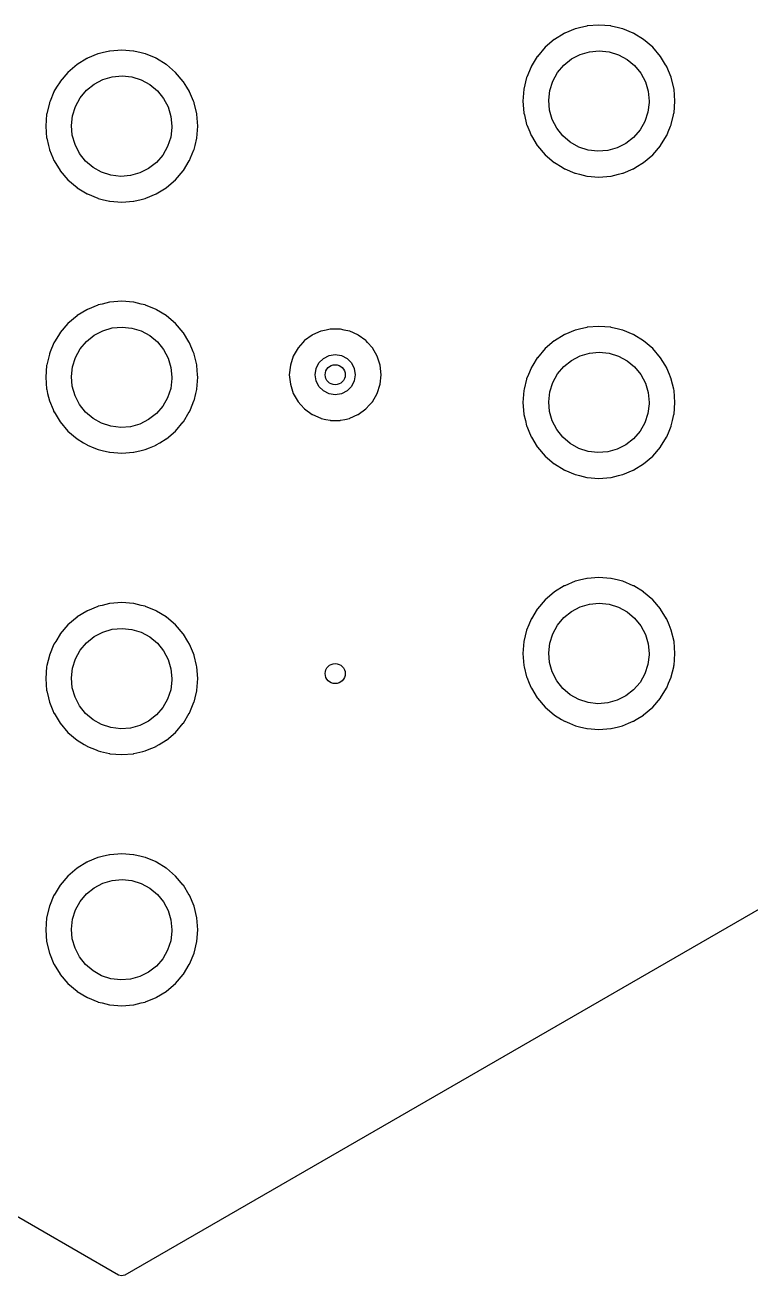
# Model space of a CAD drawing. Extents: x 4.44 to 6.57, y -4.27 to -1.83.
# Drawn here: x 5.436 to 6.005, y -4.267 to -3.287 of the extents above; entities that cross this region are included whole.
import ezdxf

# ---------------------------------------------------------------- set-up
doc = ezdxf.new("R2010")
doc.units = 0
doc.header["$MEASUREMENT"] = 0
doc.layers.add('BLACK', color=7, linetype='CONTINUOUS')

msp = doc.modelspace()

# ---------------------------------------------------------------- linework, layer by layer
at = {"layer": 'BLACK', "linetype": 'CONTINUOUS'}
for p, q in [((5.85861, -3.29348), (5.85098, -3.29816)), ((5.85878, -3.29338), (5.85861, -3.29348)), ((5.85896, -3.2933), (5.85878, -3.29338)), ((5.86724, -3.28987), (5.85896, -3.2933)), ((5.85896, -3.2933), (5.85896, -3.2933)), ((5.86742, -3.2898), (5.86724, -3.28987)), ((5.86724, -3.28987), (5.86724, -3.28987)), ((5.87058, -3.28904), (5.86742, -3.2898)), ((5.87632, -3.28766), (5.87058, -3.28904)), ((5.87651, -3.28762), (5.87632, -3.28766)), ((5.87632, -3.28766), (5.87632, -3.28766)), ((5.88583, -3.28688), (5.87651, -3.28762)), ((5.89515, -3.28762), (5.88583, -3.28688)), ((5.89534, -3.28766), (5.89515, -3.28762)), ((5.90108, -3.28904), (5.89534, -3.28766)), ((5.89534, -3.28766), (5.89534, -3.28766)), ((5.90424, -3.2898), (5.90108, -3.28904)), ((5.90442, -3.28987), (5.90424, -3.2898)), ((5.91269, -3.2933), (5.90442, -3.28987)), ((5.90442, -3.28987), (5.90442, -3.28987)), ((5.91287, -3.29338), (5.91269, -3.2933)), ((5.91269, -3.2933), (5.91269, -3.2933)), ((5.91304, -3.29348), (5.91287, -3.29338)), ((5.92068, -3.29816), (5.91304, -3.29348)), ((5.8437, -3.30433), (5.83763, -3.31144)), ((5.85081, -3.29826), (5.8437, -3.30433)), ((5.85098, -3.29816), (5.85081, -3.29826)), ((5.85098, -3.29816), (5.85098, -3.29816)), ((5.92084, -3.29826), (5.92068, -3.29816)), ((5.92068, -3.29816), (5.92068, -3.29816)), ((5.92795, -3.30433), (5.92084, -3.29826)), ((5.93402, -3.31144), (5.92795, -3.30433)), ((5.4846, -3.31316), (5.47696, -3.31784)), ((5.48477, -3.31306), (5.4846, -3.31316)), ((5.48495, -3.31299), (5.48477, -3.31306)), ((5.49322, -3.30956), (5.48495, -3.31299)), ((5.48495, -3.31299), (5.48495, -3.31299)), ((5.4934, -3.30948), (5.49322, -3.30956)), ((5.49322, -3.30956), (5.49322, -3.30956)), ((5.49656, -3.30873), (5.4934, -3.30948)), ((5.5023, -3.30735), (5.49656, -3.30873)), ((5.50249, -3.3073), (5.5023, -3.30735)), ((5.5023, -3.30735), (5.5023, -3.30735)), ((5.51181, -3.30657), (5.50249, -3.3073)), ((5.52113, -3.3073), (5.51181, -3.30657)), ((5.52132, -3.30735), (5.52113, -3.3073)), ((5.52706, -3.30873), (5.52132, -3.30735)), ((5.52132, -3.30735), (5.52132, -3.30735)), ((5.53022, -3.30948), (5.52706, -3.30873)), ((5.5304, -3.30956), (5.53022, -3.30948)), ((5.53868, -3.31299), (5.5304, -3.30956)), ((5.5304, -3.30956), (5.5304, -3.30956)), ((5.53886, -3.31306), (5.53868, -3.31299)), ((5.53868, -3.31299), (5.53868, -3.31299)), ((5.53902, -3.31316), (5.53886, -3.31306)), ((5.54666, -3.31784), (5.53902, -3.31316)), ((5.83753, -3.31161), (5.83354, -3.31811)), ((5.83763, -3.31144), (5.83753, -3.31161)), ((5.83753, -3.31161), (5.83753, -3.31161)), ((5.85828, -3.31833), (5.86427, -3.31351)), ((5.86427, -3.31351), (5.87108, -3.30995)), ((5.87108, -3.30995), (5.87845, -3.30778)), ((5.87845, -3.30778), (5.8861, -3.30709)), ((5.8861, -3.30709), (5.89374, -3.30789)), ((5.89374, -3.30789), (5.90108, -3.31016)), ((5.90108, -3.31016), (5.90784, -3.31382)), ((5.90784, -3.31382), (5.91376, -3.31872)), ((5.93412, -3.31161), (5.93402, -3.31144)), ((5.93811, -3.31811), (5.93412, -3.31161)), ((5.93412, -3.31161), (5.93412, -3.31161)), ((5.46969, -3.32402), (5.46362, -3.33113)), ((5.47679, -3.31795), (5.46969, -3.32402)), ((5.47696, -3.31784), (5.47679, -3.31795)), ((5.47696, -3.31784), (5.47696, -3.31784)), ((5.54683, -3.31795), (5.54666, -3.31784)), ((5.54666, -3.31784), (5.54666, -3.31784)), ((5.55394, -3.32402), (5.54683, -3.31795)), ((5.56001, -3.33113), (5.55394, -3.32402)), ((5.83267, -3.31959), (5.82924, -3.32787)), ((5.83275, -3.31941), (5.83267, -3.31959)), ((5.83267, -3.31959), (5.83267, -3.31959)), ((5.83354, -3.31811), (5.83275, -3.31941)), ((5.85334, -3.32421), (5.85828, -3.31833)), ((5.91376, -3.31872), (5.91862, -3.32467)), ((5.93891, -3.31941), (5.93811, -3.31811)), ((5.93898, -3.31959), (5.93891, -3.31941)), ((5.94241, -3.32787), (5.93898, -3.31959)), ((5.93898, -3.31959), (5.93898, -3.31959)), ((5.46351, -3.33129), (5.4608, -3.33572)), ((5.46362, -3.33113), (5.46351, -3.33129)), ((5.46351, -3.33129), (5.46351, -3.33129)), ((5.48427, -3.33801), (5.49025, -3.3332)), ((5.49025, -3.3332), (5.49706, -3.32964)), ((5.49706, -3.32964), (5.50443, -3.32747)), ((5.50443, -3.32747), (5.51209, -3.32677)), ((5.51209, -3.32677), (5.51973, -3.32758)), ((5.51973, -3.32758), (5.52707, -3.32985)), ((5.52707, -3.32985), (5.53383, -3.3335)), ((5.53383, -3.3335), (5.53975, -3.3384)), ((5.56011, -3.33129), (5.56001, -3.33113)), ((5.56282, -3.33572), (5.56011, -3.33129)), ((5.56011, -3.33129), (5.56011, -3.33129)), ((5.82917, -3.32805), (5.82699, -3.33714)), ((5.82924, -3.32787), (5.82917, -3.32805)), ((5.84732, -3.33827), (5.84964, -3.33095)), ((5.84964, -3.33095), (5.85334, -3.32421)), ((5.91862, -3.32467), (5.92223, -3.33145)), ((5.92223, -3.33145), (5.92445, -3.33881)), ((5.94248, -3.32805), (5.94241, -3.32787)), ((5.94467, -3.33714), (5.94248, -3.32805)), ((5.45866, -3.33928), (5.45564, -3.34657)), ((5.45873, -3.3391), (5.45866, -3.33928)), ((5.45866, -3.33928), (5.45866, -3.33928)), ((5.4608, -3.33572), (5.45873, -3.3391)), ((5.47933, -3.3439), (5.48427, -3.33801)), ((5.53975, -3.3384), (5.5446, -3.34435)), ((5.56489, -3.3391), (5.56282, -3.33572)), ((5.56497, -3.33928), (5.56489, -3.3391)), ((5.56794, -3.34646), (5.56497, -3.33928)), ((5.56497, -3.33928), (5.56497, -3.33928)), ((5.82699, -3.33714), (5.82625, -3.34646)), ((5.84646, -3.34591), (5.84732, -3.33827)), ((5.92445, -3.33881), (5.9252, -3.34646)), ((5.9454, -3.34646), (5.94467, -3.33714)), ((5.45511, -3.34792), (5.45306, -3.35647)), ((5.45515, -3.34773), (5.45511, -3.34792)), ((5.45564, -3.34657), (5.45515, -3.34773)), ((5.4733, -3.35796), (5.47562, -3.35063)), ((5.47562, -3.35063), (5.47933, -3.3439)), ((5.5446, -3.34435), (5.54821, -3.35114)), ((5.54821, -3.35114), (5.55043, -3.35849)), ((5.56799, -3.34657), (5.56794, -3.34646)), ((5.56847, -3.34773), (5.56799, -3.34657)), ((5.56851, -3.34792), (5.56847, -3.34773)), ((5.57057, -3.35647), (5.56851, -3.34792)), ((5.82625, -3.34646), (5.82699, -3.35578)), ((5.8471, -3.35356), (5.84646, -3.34591)), ((5.84922, -3.36095), (5.8471, -3.35356)), ((5.92518, -3.34756), (5.92422, -3.35518)), ((5.9252, -3.34646), (5.92518, -3.34756)), ((5.94467, -3.35578), (5.9454, -3.34646)), ((5.45297, -3.35682), (5.45224, -3.36614)), ((5.45306, -3.35647), (5.45297, -3.35682)), ((5.47244, -3.36559), (5.4733, -3.35796)), ((5.55043, -3.35849), (5.55118, -3.36614)), ((5.57065, -3.35682), (5.57057, -3.35647)), ((5.57138, -3.36614), (5.57065, -3.35682)), ((5.82699, -3.35578), (5.82703, -3.35597)), ((5.82703, -3.35597), (5.82703, -3.35597)), ((5.82703, -3.35597), (5.82735, -3.3573)), ((5.82735, -3.3573), (5.82917, -3.36487)), ((5.85273, -3.36778), (5.84922, -3.36095)), ((5.92179, -3.36247), (5.918, -3.36915)), ((5.92422, -3.35518), (5.92179, -3.36247)), ((5.94248, -3.36487), (5.9443, -3.3573)), ((5.9443, -3.3573), (5.94462, -3.35597)), ((5.94462, -3.35597), (5.94467, -3.35578)), ((5.94462, -3.35597), (5.94462, -3.35597)), ((5.45224, -3.36614), (5.45297, -3.37546)), ((5.47309, -3.37325), (5.47244, -3.36559)), ((5.55117, -3.36724), (5.5502, -3.37486)), ((5.55118, -3.36614), (5.55117, -3.36724)), ((5.57065, -3.37546), (5.57138, -3.36614)), ((5.82917, -3.36487), (5.82924, -3.36505)), ((5.82924, -3.36505), (5.82924, -3.36505)), ((5.82924, -3.36505), (5.83156, -3.37063)), ((5.83156, -3.37063), (5.83275, -3.3735)), ((5.85751, -3.37381), (5.85273, -3.36778)), ((5.918, -3.36915), (5.91298, -3.37497)), ((5.93891, -3.3735), (5.9401, -3.37063)), ((5.9401, -3.37063), (5.94196, -3.36614)), ((5.94196, -3.36614), (5.94241, -3.36505)), ((5.94241, -3.36505), (5.94248, -3.36487)), ((5.94241, -3.36505), (5.94241, -3.36505)), ((5.45297, -3.37546), (5.45302, -3.37565)), ((5.45302, -3.37565), (5.45302, -3.37565)), ((5.45302, -3.37565), (5.45437, -3.38131)), ((5.45437, -3.38131), (5.45515, -3.38455)), ((5.47521, -3.38063), (5.47309, -3.37325)), ((5.47872, -3.38747), (5.47521, -3.38063)), ((5.54778, -3.38216), (5.54398, -3.38884)), ((5.5502, -3.37486), (5.54778, -3.38216)), ((5.56847, -3.38455), (5.56925, -3.38131)), ((5.56925, -3.38131), (5.57061, -3.37565)), ((5.57061, -3.37565), (5.57065, -3.37546)), ((5.57061, -3.37565), (5.57061, -3.37565)), ((5.83275, -3.3735), (5.83285, -3.37367)), ((5.83285, -3.37367), (5.83753, -3.38131)), ((5.83753, -3.38131), (5.83753, -3.38131)), ((5.83753, -3.38131), (5.83763, -3.38147)), ((5.83763, -3.38147), (5.8437, -3.38858)), ((5.86336, -3.37879), (5.85751, -3.37381)), ((5.87007, -3.38253), (5.86336, -3.37879)), ((5.87737, -3.38491), (5.87007, -3.38253)), ((5.90692, -3.3797), (5.90006, -3.38316)), ((5.91298, -3.37497), (5.90692, -3.3797)), ((5.92795, -3.38858), (5.93402, -3.38147)), ((5.93402, -3.38147), (5.93412, -3.38131)), ((5.93412, -3.38131), (5.93881, -3.37367)), ((5.93412, -3.38131), (5.93412, -3.38131)), ((5.93881, -3.37367), (5.93891, -3.3735)), ((5.45515, -3.38455), (5.45523, -3.38473)), ((5.45523, -3.38473), (5.45523, -3.38473)), ((5.45523, -3.38473), (5.45785, -3.39105)), ((5.45785, -3.39105), (5.45873, -3.39319)), ((5.48349, -3.39349), (5.47872, -3.38747)), ((5.54398, -3.38884), (5.53896, -3.39465)), ((5.56489, -3.39319), (5.56578, -3.39105)), ((5.56578, -3.39105), (5.56839, -3.38473)), ((5.56839, -3.38473), (5.56847, -3.38455)), ((5.56839, -3.38473), (5.56839, -3.38473)), ((5.8437, -3.38858), (5.85081, -3.39465)), ((5.885, -3.38582), (5.87737, -3.38491)), ((5.89266, -3.38523), (5.885, -3.38582)), ((5.90006, -3.38316), (5.89266, -3.38523)), ((5.92084, -3.39465), (5.92795, -3.38858)), ((5.45873, -3.39319), (5.45883, -3.39335)), ((5.45883, -3.39335), (5.46351, -3.40099)), ((5.46351, -3.40099), (5.46351, -3.40099)), ((5.46351, -3.40099), (5.46362, -3.40116)), ((5.46362, -3.40116), (5.46969, -3.40827)), ((5.48934, -3.39847), (5.48349, -3.39349)), ((5.49605, -3.40222), (5.48934, -3.39847)), ((5.50336, -3.40459), (5.49605, -3.40222)), ((5.53291, -3.39938), (5.52605, -3.40285)), ((5.53896, -3.39465), (5.53291, -3.39938)), ((5.55394, -3.40827), (5.56001, -3.40116)), ((5.56001, -3.40116), (5.56011, -3.40099)), ((5.56011, -3.40099), (5.56479, -3.39335)), ((5.56011, -3.40099), (5.56011, -3.40099)), ((5.56479, -3.39335), (5.56489, -3.39319)), ((5.85081, -3.39465), (5.85098, -3.39475)), ((5.85098, -3.39475), (5.85098, -3.39475)), ((5.85098, -3.39475), (5.85689, -3.39838)), ((5.85689, -3.39838), (5.85878, -3.39954)), ((5.85878, -3.39954), (5.85896, -3.39961)), ((5.85896, -3.39961), (5.85896, -3.39961)), ((5.85896, -3.39961), (5.86691, -3.4029)), ((5.90474, -3.4029), (5.91269, -3.39961)), ((5.91269, -3.39961), (5.91287, -3.39954)), ((5.91269, -3.39961), (5.91269, -3.39961)), ((5.91287, -3.39954), (5.91477, -3.39838)), ((5.91477, -3.39838), (5.92068, -3.39475)), ((5.92068, -3.39475), (5.92084, -3.39465)), ((5.92068, -3.39475), (5.92068, -3.39475)), ((5.46969, -3.40827), (5.47679, -3.41434)), ((5.51099, -3.4055), (5.50336, -3.40459)), ((5.51865, -3.40491), (5.51099, -3.4055)), ((5.52605, -3.40285), (5.51865, -3.40491)), ((5.54683, -3.41434), (5.55394, -3.40827)), ((5.86691, -3.4029), (5.86742, -3.40311)), ((5.86742, -3.40311), (5.87058, -3.40387)), ((5.87058, -3.40387), (5.87632, -3.40525)), ((5.87632, -3.40525), (5.87632, -3.40525)), ((5.87632, -3.40525), (5.87651, -3.4053)), ((5.87651, -3.4053), (5.88583, -3.40603)), ((5.88583, -3.40603), (5.89515, -3.4053)), ((5.89515, -3.4053), (5.89534, -3.40525)), ((5.89534, -3.40525), (5.90108, -3.40387)), ((5.89534, -3.40525), (5.89534, -3.40525)), ((5.90108, -3.40387), (5.90424, -3.40311)), ((5.90424, -3.40311), (5.90474, -3.4029)), ((5.47679, -3.41434), (5.47696, -3.41444)), ((5.47696, -3.41444), (5.47696, -3.41444)), ((5.47696, -3.41444), (5.47953, -3.41601)), ((5.47953, -3.41601), (5.48477, -3.41922)), ((5.48477, -3.41922), (5.48495, -3.4193)), ((5.48495, -3.4193), (5.48495, -3.4193)), ((5.48495, -3.4193), (5.49302, -3.42264)), ((5.5306, -3.42264), (5.53868, -3.4193)), ((5.53868, -3.4193), (5.53886, -3.41922)), ((5.53868, -3.4193), (5.53868, -3.4193)), ((5.53886, -3.41922), (5.5441, -3.41601)), ((5.5441, -3.41601), (5.54666, -3.41444)), ((5.54666, -3.41444), (5.54683, -3.41434)), ((5.54666, -3.41444), (5.54666, -3.41444)), ((5.49302, -3.42264), (5.4934, -3.4228)), ((5.4934, -3.4228), (5.49656, -3.42356)), ((5.49656, -3.42356), (5.5023, -3.42494)), ((5.5023, -3.42494), (5.5023, -3.42494)), ((5.5023, -3.42494), (5.50249, -3.42498)), ((5.50249, -3.42498), (5.51181, -3.42572)), ((5.51181, -3.42572), (5.52113, -3.42498)), ((5.52113, -3.42498), (5.52132, -3.42494)), ((5.52132, -3.42494), (5.52706, -3.42356)), ((5.52132, -3.42494), (5.52132, -3.42494)), ((5.52706, -3.42356), (5.53022, -3.4228)), ((5.53022, -3.4228), (5.5306, -3.42264)), ((5.4846, -3.51001), (5.47696, -3.51469)), ((5.48477, -3.50991), (5.4846, -3.51001)), ((5.48495, -3.50984), (5.48477, -3.50991)), ((5.49322, -3.50641), (5.48495, -3.50984)), ((5.48495, -3.50984), (5.48495, -3.50984)), ((5.4934, -3.50633), (5.49322, -3.50641)), ((5.49322, -3.50641), (5.49322, -3.50641)), ((5.49656, -3.50558), (5.4934, -3.50633)), ((5.5023, -3.5042), (5.49656, -3.50558)), ((5.50249, -3.50415), (5.5023, -3.5042)), ((5.5023, -3.5042), (5.5023, -3.5042)), ((5.51181, -3.50342), (5.50249, -3.50415)), ((5.52113, -3.50415), (5.51181, -3.50342)), ((5.52132, -3.5042), (5.52113, -3.50415)), ((5.52706, -3.50558), (5.52132, -3.5042)), ((5.52132, -3.5042), (5.52132, -3.5042)), ((5.53022, -3.50633), (5.52706, -3.50558)), ((5.5304, -3.50641), (5.53022, -3.50633)), ((5.53868, -3.50984), (5.5304, -3.50641)), ((5.5304, -3.50641), (5.5304, -3.50641)), ((5.53886, -3.50991), (5.53868, -3.50984)), ((5.53868, -3.50984), (5.53868, -3.50984)), ((5.53902, -3.51001), (5.53886, -3.50991)), ((5.54666, -3.51469), (5.53902, -3.51001)), ((5.47679, -3.5148), (5.46969, -3.52087)), ((5.47696, -3.51469), (5.47679, -3.5148)), ((5.47696, -3.51469), (5.47696, -3.51469)), ((5.54683, -3.5148), (5.54666, -3.51469)), ((5.54666, -3.51469), (5.54666, -3.51469)), ((5.55394, -3.52087), (5.54683, -3.5148)), ((5.46351, -3.52814), (5.45925, -3.5351)), ((5.46362, -3.52798), (5.46351, -3.52814)), ((5.46351, -3.52814), (5.46351, -3.52814)), ((5.46969, -3.52087), (5.46362, -3.52798)), ((5.48427, -3.53486), (5.49025, -3.53005)), ((5.49025, -3.53005), (5.49706, -3.52649)), ((5.49706, -3.52649), (5.50443, -3.52432)), ((5.50443, -3.52432), (5.51209, -3.52362)), ((5.51209, -3.52362), (5.51973, -3.52443)), ((5.51973, -3.52443), (5.52707, -3.5267)), ((5.52707, -3.5267), (5.53383, -3.53035)), ((5.56001, -3.52798), (5.55394, -3.52087)), ((5.56011, -3.52814), (5.56001, -3.52798)), ((5.56437, -3.5351), (5.56011, -3.52814)), ((5.56011, -3.52814), (5.56011, -3.52814)), ((5.66115, -3.52988), (5.65507, -3.5343)), ((5.66139, -3.52977), (5.66115, -3.52988)), ((5.66778, -3.52692), (5.66139, -3.52977)), ((5.66139, -3.52977), (5.66139, -3.52977)), ((5.66802, -3.52682), (5.66778, -3.52692)), ((5.66778, -3.52692), (5.66778, -3.52692)), ((5.672, -3.52597), (5.66802, -3.52682)), ((5.67512, -3.52531), (5.672, -3.52597)), ((5.67537, -3.52526), (5.67512, -3.52531)), ((5.67512, -3.52531), (5.67512, -3.52531)), ((5.68289, -3.52526), (5.67537, -3.52526)), ((5.68315, -3.52531), (5.68289, -3.52526)), ((5.68627, -3.52597), (5.68315, -3.52531)), ((5.68315, -3.52531), (5.68315, -3.52531)), ((5.69025, -3.52682), (5.68627, -3.52597)), ((5.69048, -3.52692), (5.69025, -3.52682)), ((5.69688, -3.52977), (5.69048, -3.52692)), ((5.69048, -3.52692), (5.69048, -3.52692)), ((5.69712, -3.52988), (5.69688, -3.52977)), ((5.69688, -3.52977), (5.69688, -3.52977)), ((5.7032, -3.5343), (5.69712, -3.52988)), ((5.85861, -3.5297), (5.85098, -3.53438)), ((5.85878, -3.5296), (5.85861, -3.5297)), ((5.85896, -3.52952), (5.85878, -3.5296)), ((5.86724, -3.52609), (5.85896, -3.52952)), ((5.85896, -3.52952), (5.85896, -3.52952)), ((5.86742, -3.52602), (5.86724, -3.52609)), ((5.86724, -3.52609), (5.86724, -3.52609)), ((5.8706, -3.52526), (5.86742, -3.52602)), ((5.87632, -3.52388), (5.8706, -3.52526)), ((5.87651, -3.52384), (5.87632, -3.52388)), ((5.87632, -3.52388), (5.87632, -3.52388)), ((5.88583, -3.5231), (5.87651, -3.52384)), ((5.89515, -3.52384), (5.88583, -3.5231)), ((5.89534, -3.52388), (5.89515, -3.52384)), ((5.90106, -3.52526), (5.89534, -3.52388)), ((5.89534, -3.52388), (5.89534, -3.52388)), ((5.90424, -3.52602), (5.90106, -3.52526)), ((5.90442, -3.52609), (5.90424, -3.52602)), ((5.91269, -3.52952), (5.90442, -3.52609)), ((5.90442, -3.52609), (5.90442, -3.52609)), ((5.91287, -3.5296), (5.91269, -3.52952)), ((5.91269, -3.52952), (5.91269, -3.52952)), ((5.91304, -3.5297), (5.91287, -3.5296)), ((5.92068, -3.53438), (5.91304, -3.5297)), ((5.45866, -3.53613), (5.45581, -3.543)), ((5.45873, -3.53595), (5.45866, -3.53613)), ((5.45866, -3.53613), (5.45866, -3.53613)), ((5.45925, -3.5351), (5.45873, -3.53595)), ((5.47933, -3.54075), (5.48427, -3.53486)), ((5.53383, -3.53035), (5.53975, -3.53525)), ((5.53975, -3.53525), (5.5446, -3.54121)), ((5.56489, -3.53595), (5.56437, -3.5351)), ((5.56497, -3.53613), (5.56489, -3.53595)), ((5.56781, -3.543), (5.56497, -3.53613)), ((5.56497, -3.53613), (5.56497, -3.53613)), ((5.65004, -3.53988), (5.64628, -3.5464)), ((5.65378, -3.53573), (5.65004, -3.53988)), ((5.65489, -3.53449), (5.65378, -3.53573)), ((5.65507, -3.5343), (5.65489, -3.53449)), ((5.65489, -3.53449), (5.65489, -3.53449)), ((5.70337, -3.53449), (5.7032, -3.5343)), ((5.70449, -3.53573), (5.70337, -3.53449)), ((5.70337, -3.53449), (5.70337, -3.53449)), ((5.70823, -3.53988), (5.70449, -3.53573)), ((5.71199, -3.5464), (5.70823, -3.53988)), ((5.85081, -3.53448), (5.8437, -3.54055)), ((5.85098, -3.53438), (5.85081, -3.53448)), ((5.85098, -3.53438), (5.85098, -3.53438)), ((5.92084, -3.53448), (5.92068, -3.53438)), ((5.92068, -3.53438), (5.92068, -3.53438)), ((5.92795, -3.54055), (5.92084, -3.53448)), ((5.45511, -3.54477), (5.45306, -3.5533)), ((5.45515, -3.54458), (5.45511, -3.54477)), ((5.45581, -3.543), (5.45515, -3.54458)), ((5.4733, -3.55481), (5.47562, -3.54748)), ((5.47562, -3.54748), (5.47933, -3.54075)), ((5.5446, -3.54121), (5.54821, -3.54799)), ((5.54821, -3.54799), (5.55043, -3.55535)), ((5.56847, -3.54458), (5.56781, -3.543)), ((5.56851, -3.54477), (5.56847, -3.54458)), ((5.57056, -3.5533), (5.56851, -3.54477)), ((5.64628, -3.5464), (5.64396, -3.55355)), ((5.66639, -3.55177), (5.66988, -3.54828)), ((5.66988, -3.54828), (5.67427, -3.54605)), ((5.67427, -3.54605), (5.67913, -3.54528)), ((5.67913, -3.54528), (5.684, -3.54605)), ((5.684, -3.54605), (5.68839, -3.54828)), ((5.68839, -3.54828), (5.69187, -3.55177)), ((5.71431, -3.55355), (5.71199, -3.5464)), ((5.83753, -3.54783), (5.83402, -3.55355)), ((5.83763, -3.54766), (5.83753, -3.54783)), ((5.83753, -3.54783), (5.83753, -3.54783)), ((5.8437, -3.54055), (5.83763, -3.54766)), ((5.85828, -3.55455), (5.86427, -3.54973)), ((5.86427, -3.54973), (5.87108, -3.54617)), ((5.87108, -3.54617), (5.87845, -3.544)), ((5.87845, -3.544), (5.8861, -3.54331)), ((5.8861, -3.54331), (5.89374, -3.54411)), ((5.89374, -3.54411), (5.90108, -3.54638)), ((5.90108, -3.54638), (5.90784, -3.55004)), ((5.93402, -3.54766), (5.92795, -3.54055)), ((5.93412, -3.54783), (5.93402, -3.54766)), ((5.93763, -3.55355), (5.93412, -3.54783)), ((5.93412, -3.54783), (5.93412, -3.54783)), ((5.45297, -3.55367), (5.45224, -3.56299)), ((5.45306, -3.5533), (5.45297, -3.55367)), ((5.47244, -3.56244), (5.4733, -3.55481)), ((5.55043, -3.55535), (5.55118, -3.56299)), ((5.57065, -3.55367), (5.57056, -3.5533)), ((5.57123, -3.56102), (5.57065, -3.55367)), ((5.64396, -3.55355), (5.64317, -3.56102)), ((5.66339, -3.56102), (5.66416, -3.55616)), ((5.66416, -3.55616), (5.66639, -3.55177)), ((5.69187, -3.55177), (5.69411, -3.55616)), ((5.69411, -3.55616), (5.69488, -3.56102)), ((5.7151, -3.56102), (5.71431, -3.55355)), ((5.83267, -3.55581), (5.83055, -3.56094)), ((5.83275, -3.55563), (5.83267, -3.55581)), ((5.83267, -3.55581), (5.83267, -3.55581)), ((5.83402, -3.55355), (5.83275, -3.55563)), ((5.85334, -3.56043), (5.85828, -3.55455)), ((5.90784, -3.55004), (5.91376, -3.55494)), ((5.91376, -3.55494), (5.91862, -3.56089)), ((5.93891, -3.55563), (5.93763, -3.55355)), ((5.93898, -3.55581), (5.93891, -3.55563)), ((5.94111, -3.56094), (5.93898, -3.55581)), ((5.93898, -3.55581), (5.93898, -3.55581)), ((5.45224, -3.56299), (5.45297, -3.57231)), ((5.47309, -3.5701), (5.47244, -3.56244)), ((5.55117, -3.56409), (5.5502, -3.57171)), ((5.55118, -3.56299), (5.55117, -3.56409)), ((5.57065, -3.57231), (5.57138, -3.56299)), ((5.57138, -3.56299), (5.57123, -3.56102)), ((5.64317, -3.56102), (5.64396, -3.5685)), ((5.64396, -3.5685), (5.64628, -3.57565)), ((5.66416, -3.56589), (5.66339, -3.56102)), ((5.66639, -3.57028), (5.66416, -3.56589)), ((5.69411, -3.56589), (5.69187, -3.57028)), ((5.69488, -3.56102), (5.69411, -3.56589)), ((5.71199, -3.57565), (5.71431, -3.5685)), ((5.71431, -3.5685), (5.7151, -3.56102)), ((5.82912, -3.56446), (5.82724, -3.57231)), ((5.82917, -3.56427), (5.82912, -3.56446)), ((5.83055, -3.56094), (5.82917, -3.56427)), ((5.84732, -3.57449), (5.84964, -3.56717)), ((5.84964, -3.56717), (5.85334, -3.56043)), ((5.91862, -3.56089), (5.92223, -3.56767)), ((5.92223, -3.56767), (5.92445, -3.57503)), ((5.94196, -3.56299), (5.94111, -3.56094)), ((5.94248, -3.56427), (5.94196, -3.56299)), ((5.94253, -3.56446), (5.94248, -3.56427)), ((5.94442, -3.57231), (5.94253, -3.56446)), ((5.45297, -3.57231), (5.45302, -3.5725)), ((5.45302, -3.5725), (5.45302, -3.5725)), ((5.45302, -3.5725), (5.45377, -3.57565)), ((5.45377, -3.57565), (5.45515, -3.5814)), ((5.47521, -3.57749), (5.47309, -3.5701)), ((5.47872, -3.58432), (5.47521, -3.57749)), ((5.54778, -3.57901), (5.54398, -3.58569)), ((5.5502, -3.57171), (5.54778, -3.57901)), ((5.56847, -3.5814), (5.56985, -3.57565)), ((5.56985, -3.57565), (5.57061, -3.5725)), ((5.57061, -3.5725), (5.57065, -3.57231)), ((5.57061, -3.5725), (5.57061, -3.5725)), ((5.64628, -3.57565), (5.65004, -3.58216)), ((5.66988, -3.57376), (5.66639, -3.57028)), ((5.67427, -3.576), (5.66988, -3.57376)), ((5.67913, -3.57677), (5.67427, -3.576)), ((5.684, -3.576), (5.67913, -3.57677)), ((5.68839, -3.57376), (5.684, -3.576)), ((5.69187, -3.57028), (5.68839, -3.57376)), ((5.70823, -3.58216), (5.71199, -3.57565)), ((5.82699, -3.57336), (5.82625, -3.58268)), ((5.82724, -3.57231), (5.82699, -3.57336)), ((5.84646, -3.58213), (5.84732, -3.57449)), ((5.92445, -3.57503), (5.9252, -3.58268)), ((5.94467, -3.57336), (5.94442, -3.57231)), ((5.9454, -3.58268), (5.94467, -3.57336)), ((5.45515, -3.5814), (5.45523, -3.58158)), ((5.45523, -3.58158), (5.45523, -3.58158)), ((5.45523, -3.58158), (5.45801, -3.5883)), ((5.45801, -3.5883), (5.45873, -3.59004)), ((5.48349, -3.59034), (5.47872, -3.58432)), ((5.54398, -3.58569), (5.53896, -3.5915)), ((5.56489, -3.59004), (5.56561, -3.5883)), ((5.56561, -3.5883), (5.56839, -3.58158)), ((5.56839, -3.58158), (5.56847, -3.5814)), ((5.56839, -3.58158), (5.56839, -3.58158)), ((5.65004, -3.58216), (5.65021, -3.58236)), ((5.65021, -3.58236), (5.65021, -3.58236)), ((5.65021, -3.58236), (5.65219, -3.58455)), ((5.65219, -3.58455), (5.65507, -3.58775)), ((5.65507, -3.58775), (5.66115, -3.59217)), ((5.69712, -3.59217), (5.7032, -3.58775)), ((5.7032, -3.58775), (5.70608, -3.58455)), ((5.70608, -3.58455), (5.70777, -3.58268)), ((5.70777, -3.58268), (5.70806, -3.58236)), ((5.70806, -3.58236), (5.70823, -3.58216)), ((5.70806, -3.58236), (5.70806, -3.58236)), ((5.82625, -3.58268), (5.82699, -3.592)), ((5.8471, -3.58978), (5.84646, -3.58213)), ((5.92518, -3.58378), (5.92422, -3.5914)), ((5.9252, -3.58268), (5.92518, -3.58378)), ((5.94467, -3.592), (5.9454, -3.58268)), ((5.45873, -3.59004), (5.45883, -3.5902)), ((5.45883, -3.5902), (5.46351, -3.59784)), ((5.46351, -3.59784), (5.46351, -3.59784)), ((5.46351, -3.59784), (5.46362, -3.59801)), ((5.46362, -3.59801), (5.46969, -3.60512)), ((5.48934, -3.59532), (5.48349, -3.59034)), ((5.49605, -3.59907), (5.48934, -3.59532)), ((5.53291, -3.59623), (5.52605, -3.5997)), ((5.53896, -3.5915), (5.53291, -3.59623)), ((5.55394, -3.60512), (5.56001, -3.59801)), ((5.56001, -3.59801), (5.56011, -3.59784)), ((5.56011, -3.59784), (5.56479, -3.5902)), ((5.56011, -3.59784), (5.56011, -3.59784)), ((5.56479, -3.5902), (5.56489, -3.59004)), ((5.66115, -3.59217), (5.66139, -3.59228)), ((5.66139, -3.59228), (5.66139, -3.59228)), ((5.66139, -3.59228), (5.66778, -3.59512)), ((5.66778, -3.59512), (5.66802, -3.59523)), ((5.66802, -3.59523), (5.6717, -3.59601)), ((5.6717, -3.59601), (5.67512, -3.59674)), ((5.67512, -3.59674), (5.67512, -3.59674)), ((5.67512, -3.59674), (5.67537, -3.59679)), ((5.67537, -3.59679), (5.68289, -3.59679)), ((5.68289, -3.59679), (5.68315, -3.59674)), ((5.68315, -3.59674), (5.68657, -3.59601)), ((5.68315, -3.59674), (5.68315, -3.59674)), ((5.68657, -3.59601), (5.69025, -3.59523)), ((5.69025, -3.59523), (5.69048, -3.59512)), ((5.69048, -3.59512), (5.69688, -3.59228)), ((5.69688, -3.59228), (5.69712, -3.59217)), ((5.69688, -3.59228), (5.69688, -3.59228)), ((5.82699, -3.592), (5.82703, -3.59219)), ((5.82703, -3.59219), (5.82703, -3.59219)), ((5.82703, -3.59219), (5.82814, -3.59679)), ((5.82814, -3.59679), (5.82917, -3.60109)), ((5.84922, -3.59717), (5.8471, -3.58978)), ((5.85273, -3.604), (5.84922, -3.59717)), ((5.92179, -3.59869), (5.918, -3.60537)), ((5.92422, -3.5914), (5.92179, -3.59869)), ((5.94248, -3.60109), (5.94352, -3.59679)), ((5.94352, -3.59679), (5.94462, -3.59219)), ((5.94462, -3.59219), (5.94467, -3.592)), ((5.94462, -3.59219), (5.94462, -3.59219)), ((5.46969, -3.60512), (5.47679, -3.61119)), ((5.50336, -3.60144), (5.49605, -3.59907)), ((5.51099, -3.60235), (5.50336, -3.60144)), ((5.51865, -3.60176), (5.51099, -3.60235)), ((5.52605, -3.5997), (5.51865, -3.60176)), ((5.54683, -3.61119), (5.55394, -3.60512)), ((5.82917, -3.60109), (5.82924, -3.60127)), ((5.82924, -3.60127), (5.82924, -3.60127)), ((5.82924, -3.60127), (5.83089, -3.60524)), ((5.83089, -3.60524), (5.83275, -3.60972)), ((5.85751, -3.61003), (5.85273, -3.604)), ((5.918, -3.60537), (5.91298, -3.61119)), ((5.93891, -3.60972), (5.94076, -3.60524)), ((5.94076, -3.60524), (5.94241, -3.60127)), ((5.94241, -3.60127), (5.94248, -3.60109)), ((5.94241, -3.60127), (5.94241, -3.60127)), ((5.47679, -3.61119), (5.47696, -3.61129)), ((5.47696, -3.61129), (5.47696, -3.61129)), ((5.47696, -3.61129), (5.48187, -3.6143)), ((5.48187, -3.6143), (5.48477, -3.61607)), ((5.48477, -3.61607), (5.48495, -3.61615)), ((5.48495, -3.61615), (5.48495, -3.61615)), ((5.48495, -3.61615), (5.48999, -3.61823)), ((5.48999, -3.61823), (5.4934, -3.61965)), ((5.53022, -3.61965), (5.53364, -3.61823)), ((5.53364, -3.61823), (5.53868, -3.61615)), ((5.53868, -3.61615), (5.53886, -3.61607)), ((5.53868, -3.61615), (5.53868, -3.61615)), ((5.53886, -3.61607), (5.54175, -3.6143)), ((5.54175, -3.6143), (5.54666, -3.61129)), ((5.54666, -3.61129), (5.54683, -3.61119)), ((5.54666, -3.61129), (5.54666, -3.61129)), ((5.83275, -3.60972), (5.83285, -3.60989)), ((5.83285, -3.60989), (5.83753, -3.61753)), ((5.83753, -3.61753), (5.83753, -3.61753)), ((5.83753, -3.61753), (5.83763, -3.61769)), ((5.83763, -3.61769), (5.8437, -3.6248)), ((5.86336, -3.61501), (5.85751, -3.61003)), ((5.87007, -3.61875), (5.86336, -3.61501)), ((5.90692, -3.61592), (5.90006, -3.61938)), ((5.91298, -3.61119), (5.90692, -3.61592)), ((5.92795, -3.6248), (5.93402, -3.61769)), ((5.93402, -3.61769), (5.93412, -3.61753)), ((5.93412, -3.61753), (5.93881, -3.60989)), ((5.93412, -3.61753), (5.93412, -3.61753)), ((5.93881, -3.60989), (5.93891, -3.60972)), ((5.4934, -3.61965), (5.49656, -3.62041)), ((5.49656, -3.62041), (5.5023, -3.62179)), ((5.5023, -3.62179), (5.5023, -3.62179)), ((5.5023, -3.62179), (5.50249, -3.62183)), ((5.50249, -3.62183), (5.51181, -3.62257)), ((5.51181, -3.62257), (5.52113, -3.62183)), ((5.52113, -3.62183), (5.52132, -3.62179)), ((5.52132, -3.62179), (5.52706, -3.62041)), ((5.52132, -3.62179), (5.52132, -3.62179)), ((5.52706, -3.62041), (5.53022, -3.61965)), ((5.8437, -3.6248), (5.85081, -3.63087)), ((5.87737, -3.62113), (5.87007, -3.61875)), ((5.885, -3.62204), (5.87737, -3.62113)), ((5.89266, -3.62145), (5.885, -3.62204)), ((5.90006, -3.61938), (5.89266, -3.62145)), ((5.92084, -3.63087), (5.92795, -3.6248)), ((5.85081, -3.63087), (5.85098, -3.63097)), ((5.85098, -3.63097), (5.85098, -3.63097)), ((5.85098, -3.63097), (5.85852, -3.6356)), ((5.85852, -3.6356), (5.85878, -3.63576)), ((5.85878, -3.63576), (5.85896, -3.63583)), ((5.85896, -3.63583), (5.85896, -3.63583)), ((5.85896, -3.63583), (5.86724, -3.63926)), ((5.90442, -3.63926), (5.91269, -3.63583)), ((5.91269, -3.63583), (5.91287, -3.63576)), ((5.91269, -3.63583), (5.91269, -3.63583)), ((5.91287, -3.63576), (5.91313, -3.6356)), ((5.91313, -3.6356), (5.92068, -3.63097)), ((5.92068, -3.63097), (5.92084, -3.63087)), ((5.92068, -3.63097), (5.92068, -3.63097)), ((5.86724, -3.63926), (5.86742, -3.63933)), ((5.86742, -3.63933), (5.87058, -3.64009)), ((5.87058, -3.64009), (5.87632, -3.64147)), ((5.87632, -3.64147), (5.87632, -3.64147)), ((5.87632, -3.64147), (5.87651, -3.64152)), ((5.87651, -3.64152), (5.88583, -3.64225)), ((5.88583, -3.64225), (5.89515, -3.64152)), ((5.89515, -3.64152), (5.89534, -3.64147)), ((5.89534, -3.64147), (5.90108, -3.64009)), ((5.89534, -3.64147), (5.89534, -3.64147)), ((5.90108, -3.64009), (5.90424, -3.63933)), ((5.90424, -3.63933), (5.90442, -3.63926)), ((6.57143, -3.65647), (5.51429, -4.26681)), ((5.86724, -3.72294), (5.85896, -3.72637)), ((5.86742, -3.72287), (5.86724, -3.72294)), ((5.86724, -3.72294), (5.86724, -3.72294)), ((5.87058, -3.72211), (5.86742, -3.72287)), ((5.87632, -3.72073), (5.87058, -3.72211)), ((5.87651, -3.72069), (5.87632, -3.72073)), ((5.87632, -3.72073), (5.87632, -3.72073)), ((5.88583, -3.71995), (5.87651, -3.72069)), ((5.89515, -3.72069), (5.88583, -3.71995)), ((5.89534, -3.72073), (5.89515, -3.72069)), ((5.90108, -3.72211), (5.89534, -3.72073)), ((5.89534, -3.72073), (5.89534, -3.72073)), ((5.90424, -3.72287), (5.90108, -3.72211)), ((5.90442, -3.72294), (5.90424, -3.72287)), ((5.91269, -3.72637), (5.90442, -3.72294)), ((5.90442, -3.72294), (5.90442, -3.72294)), ((5.85081, -3.73133), (5.8437, -3.7374)), ((5.85098, -3.73123), (5.85081, -3.73133)), ((5.85861, -3.72655), (5.85098, -3.73123)), ((5.85098, -3.73123), (5.85098, -3.73123)), ((5.85878, -3.72645), (5.85861, -3.72655)), ((5.85896, -3.72637), (5.85878, -3.72645)), ((5.85896, -3.72637), (5.85896, -3.72637)), ((5.91287, -3.72645), (5.91269, -3.72637)), ((5.91269, -3.72637), (5.91269, -3.72637)), ((5.91304, -3.72655), (5.91287, -3.72645)), ((5.92068, -3.73123), (5.91304, -3.72655)), ((5.92084, -3.73133), (5.92068, -3.73123)), ((5.92068, -3.73123), (5.92068, -3.73123)), ((5.92795, -3.7374), (5.92084, -3.73133)), ((5.49322, -3.74263), (5.48495, -3.74606)), ((5.4934, -3.74255), (5.49322, -3.74263)), ((5.49322, -3.74263), (5.49322, -3.74263)), ((5.49656, -3.7418), (5.4934, -3.74255)), ((5.5023, -3.74042), (5.49656, -3.7418)), ((5.50249, -3.74037), (5.5023, -3.74042)), ((5.5023, -3.74042), (5.5023, -3.74042)), ((5.51181, -3.73964), (5.50249, -3.74037)), ((5.52113, -3.74037), (5.51181, -3.73964)), ((5.52132, -3.74042), (5.52113, -3.74037)), ((5.52706, -3.7418), (5.52132, -3.74042)), ((5.52132, -3.74042), (5.52132, -3.74042)), ((5.53022, -3.74255), (5.52706, -3.7418)), ((5.5304, -3.74263), (5.53022, -3.74255)), ((5.53868, -3.74606), (5.5304, -3.74263)), ((5.5304, -3.74263), (5.5304, -3.74263)), ((5.83753, -3.74468), (5.83285, -3.75232)), ((5.83763, -3.74451), (5.83753, -3.74468)), ((5.83753, -3.74468), (5.83753, -3.74468)), ((5.8437, -3.7374), (5.83763, -3.74451)), ((5.86427, -3.74658), (5.87108, -3.74302)), ((5.87108, -3.74302), (5.87845, -3.74085)), ((5.87845, -3.74085), (5.8861, -3.74016)), ((5.8861, -3.74016), (5.89374, -3.74096)), ((5.89374, -3.74096), (5.90108, -3.74323)), ((5.90108, -3.74323), (5.90784, -3.74689)), ((5.93402, -3.74451), (5.92795, -3.7374)), ((5.93412, -3.74468), (5.93402, -3.74451)), ((5.93881, -3.75232), (5.93412, -3.74468)), ((5.93412, -3.74468), (5.93412, -3.74468)), ((5.47679, -3.75102), (5.46969, -3.75709)), ((5.47696, -3.75092), (5.47679, -3.75102)), ((5.4846, -3.74623), (5.47696, -3.75091)), ((5.47696, -3.75091), (5.47696, -3.75092)), ((5.48477, -3.74613), (5.4846, -3.74623)), ((5.48495, -3.74606), (5.48477, -3.74613)), ((5.48495, -3.74606), (5.48495, -3.74606)), ((5.53886, -3.74613), (5.53868, -3.74606)), ((5.53868, -3.74606), (5.53868, -3.74606)), ((5.53902, -3.74623), (5.53886, -3.74613)), ((5.54666, -3.75091), (5.53902, -3.74623)), ((5.54666, -3.75092), (5.54666, -3.75091)), ((5.54683, -3.75102), (5.54666, -3.75092)), ((5.55394, -3.75709), (5.54683, -3.75102)), ((5.83267, -3.75266), (5.83084, -3.75709)), ((5.83275, -3.75248), (5.83267, -3.75266)), ((5.83267, -3.75266), (5.83267, -3.75266)), ((5.83285, -3.75232), (5.83275, -3.75248)), ((5.85334, -3.75728), (5.85828, -3.7514)), ((5.85828, -3.7514), (5.86427, -3.74658)), ((5.90784, -3.74689), (5.91376, -3.75179)), ((5.91376, -3.75179), (5.91862, -3.75774)), ((5.93891, -3.75248), (5.93881, -3.75232)), ((5.93898, -3.75266), (5.93891, -3.75248)), ((5.94081, -3.75709), (5.93898, -3.75266)), ((5.93898, -3.75266), (5.93898, -3.75266)), ((5.46351, -3.76436), (5.46005, -3.77002)), ((5.46362, -3.7642), (5.46351, -3.76436)), ((5.46351, -3.76436), (5.46351, -3.76436)), ((5.46969, -3.75709), (5.46362, -3.7642)), ((5.49025, -3.76627), (5.49706, -3.76271)), ((5.49706, -3.76271), (5.50443, -3.76054)), ((5.50443, -3.76054), (5.51209, -3.75984)), ((5.51209, -3.75984), (5.51973, -3.76065)), ((5.51973, -3.76065), (5.52707, -3.76292)), ((5.52707, -3.76292), (5.53383, -3.76657)), ((5.56001, -3.7642), (5.55394, -3.75709)), ((5.56011, -3.76436), (5.56001, -3.7642)), ((5.56358, -3.77002), (5.56011, -3.76436)), ((5.56011, -3.76436), (5.56011, -3.76436)), ((5.82917, -3.76112), (5.82699, -3.77021)), ((5.83084, -3.75709), (5.82917, -3.76112)), ((5.84732, -3.77134), (5.84964, -3.76402)), ((5.84964, -3.76402), (5.85334, -3.75728)), ((5.91862, -3.75774), (5.92223, -3.76452)), ((5.92223, -3.76452), (5.92445, -3.77188)), ((5.94248, -3.76112), (5.94081, -3.75709)), ((5.94467, -3.77021), (5.94248, -3.76112)), ((5.45873, -3.77217), (5.45515, -3.7808)), ((5.46005, -3.77002), (5.45873, -3.77217)), ((5.47933, -3.77697), (5.48427, -3.77108)), ((5.48427, -3.77108), (5.49025, -3.76627)), ((5.53383, -3.76657), (5.53975, -3.77147)), ((5.53975, -3.77147), (5.5446, -3.77743)), ((5.56489, -3.77217), (5.56358, -3.77002)), ((5.56794, -3.77953), (5.56489, -3.77217)), ((5.82699, -3.77021), (5.82625, -3.77953)), ((5.84646, -3.77898), (5.84732, -3.77134)), ((5.92445, -3.77188), (5.9252, -3.77953)), ((5.9454, -3.77953), (5.94467, -3.77021)), ((5.45511, -3.78099), (5.45322, -3.78885)), ((5.45515, -3.7808), (5.45511, -3.78099)), ((5.4733, -3.79103), (5.47562, -3.7837)), ((5.47562, -3.7837), (5.47933, -3.77697)), ((5.5446, -3.77743), (5.54821, -3.78421)), ((5.54821, -3.78421), (5.55043, -3.79157)), ((5.56847, -3.7808), (5.56794, -3.77953)), ((5.56851, -3.78099), (5.56847, -3.7808)), ((5.5704, -3.78885), (5.56851, -3.78099)), ((5.82625, -3.77953), (5.82699, -3.78885)), ((5.8471, -3.78663), (5.84646, -3.77898)), ((5.92518, -3.78063), (5.92422, -3.78825)), ((5.9252, -3.77953), (5.92518, -3.78063)), ((5.94467, -3.78885), (5.9454, -3.77953)), ((5.45297, -3.78989), (5.45224, -3.79921)), ((5.45322, -3.78885), (5.45297, -3.78989)), ((5.47244, -3.79866), (5.4733, -3.79103)), ((5.55043, -3.79157), (5.55118, -3.79921)), ((5.57065, -3.78989), (5.5704, -3.78885)), ((5.57138, -3.79921), (5.57065, -3.78989)), ((5.82699, -3.78885), (5.82703, -3.78904)), ((5.82703, -3.78904), (5.82703, -3.78904)), ((5.82703, -3.78904), (5.82724, -3.78992)), ((5.82724, -3.78992), (5.82917, -3.79794)), ((5.84922, -3.79402), (5.8471, -3.78663)), ((5.85273, -3.80085), (5.84922, -3.79402)), ((5.92422, -3.78825), (5.92179, -3.79554)), ((5.94248, -3.79794), (5.94441, -3.78992)), ((5.94441, -3.78992), (5.94462, -3.78904)), ((5.94462, -3.78904), (5.94467, -3.78885)), ((5.94462, -3.78904), (5.94462, -3.78904)), ((5.45224, -3.79921), (5.45297, -3.80853)), ((5.47309, -3.80632), (5.47244, -3.79866)), ((5.55117, -3.80031), (5.5502, -3.80793)), ((5.55118, -3.79921), (5.55117, -3.80031)), ((5.57065, -3.80853), (5.57138, -3.79921)), ((5.82917, -3.79794), (5.82924, -3.79812)), ((5.82924, -3.79812), (5.82924, -3.79812)), ((5.82924, -3.79812), (5.83122, -3.80288)), ((5.83122, -3.80288), (5.83275, -3.80657)), ((5.85751, -3.80688), (5.85273, -3.80085)), ((5.918, -3.80222), (5.91298, -3.80804)), ((5.92179, -3.79554), (5.918, -3.80222)), ((5.93891, -3.80657), (5.94044, -3.80288)), ((5.94044, -3.80288), (5.94241, -3.79812)), ((5.94241, -3.79812), (5.94248, -3.79794)), ((5.94241, -3.79812), (5.94241, -3.79812)), ((5.45297, -3.80853), (5.45302, -3.80872)), ((5.45302, -3.80872), (5.45302, -3.80872)), ((5.45302, -3.80872), (5.45437, -3.81438)), ((5.45437, -3.81438), (5.45515, -3.81762)), ((5.47521, -3.81371), (5.47309, -3.80632)), ((5.47872, -3.82054), (5.47521, -3.81371)), ((5.5502, -3.80793), (5.54778, -3.81523)), ((5.56847, -3.81762), (5.56925, -3.81438)), ((5.56925, -3.81438), (5.57061, -3.80872)), ((5.57061, -3.80872), (5.57065, -3.80853)), ((5.57061, -3.80872), (5.57061, -3.80872)), ((5.83275, -3.80657), (5.83285, -3.80674)), ((5.83285, -3.80674), (5.83753, -3.81438)), ((5.83753, -3.81438), (5.83753, -3.81438)), ((5.83753, -3.81438), (5.83763, -3.81454)), ((5.86336, -3.81186), (5.85751, -3.80688)), ((5.87007, -3.8156), (5.86336, -3.81186)), ((5.90692, -3.81277), (5.90006, -3.81623)), ((5.91298, -3.80804), (5.90692, -3.81277)), ((5.93402, -3.81454), (5.93412, -3.81438)), ((5.93412, -3.81438), (5.93881, -3.80674)), ((5.93412, -3.81438), (5.93412, -3.81438)), ((5.93881, -3.80674), (5.93891, -3.80657)), ((5.45515, -3.81762), (5.45523, -3.8178)), ((5.45523, -3.8178), (5.45523, -3.8178)), ((5.45523, -3.8178), (5.45791, -3.82427)), ((5.45791, -3.82427), (5.45873, -3.82626)), ((5.48349, -3.82656), (5.47872, -3.82054)), ((5.54398, -3.82191), (5.53896, -3.82772)), ((5.54778, -3.81523), (5.54398, -3.82191)), ((5.56489, -3.82626), (5.56571, -3.82427)), ((5.56571, -3.82427), (5.56839, -3.8178)), ((5.56839, -3.8178), (5.56847, -3.81762)), ((5.56839, -3.8178), (5.56839, -3.8178)), ((5.83763, -3.81454), (5.8437, -3.82165)), ((5.8437, -3.82165), (5.85081, -3.82772)), ((5.87737, -3.81798), (5.87007, -3.8156)), ((5.885, -3.81889), (5.87737, -3.81798)), ((5.89266, -3.8183), (5.885, -3.81889)), ((5.90006, -3.81623), (5.89266, -3.8183)), ((5.92084, -3.82772), (5.92795, -3.82165)), ((5.92795, -3.82165), (5.93402, -3.81454)), ((5.45873, -3.82626), (5.45883, -3.82642)), ((5.45883, -3.82642), (5.46351, -3.83406)), ((5.46351, -3.83406), (5.46351, -3.83406)), ((5.46351, -3.83406), (5.46362, -3.83423)), ((5.48934, -3.83154), (5.48349, -3.82656)), ((5.49605, -3.83529), (5.48934, -3.83154)), ((5.53291, -3.83245), (5.52605, -3.83592)), ((5.53896, -3.82772), (5.53291, -3.83245)), ((5.56001, -3.83423), (5.56011, -3.83406)), ((5.56011, -3.83406), (5.56479, -3.82642)), ((5.56011, -3.83406), (5.56011, -3.83406)), ((5.56479, -3.82642), (5.56489, -3.82626)), ((5.85081, -3.82772), (5.85098, -3.82782)), ((5.85098, -3.82782), (5.85098, -3.82783)), ((5.85098, -3.82783), (5.85654, -3.83123)), ((5.85654, -3.83123), (5.85878, -3.83261)), ((5.85878, -3.83261), (5.85896, -3.83268)), ((5.85896, -3.83268), (5.85896, -3.83268)), ((5.85896, -3.83268), (5.86269, -3.83423)), ((5.90896, -3.83423), (5.91269, -3.83268)), ((5.91269, -3.83268), (5.91287, -3.83261)), ((5.91269, -3.83268), (5.91269, -3.83268)), ((5.91287, -3.83261), (5.91511, -3.83123)), ((5.91511, -3.83123), (5.92068, -3.82783)), ((5.92068, -3.82782), (5.92084, -3.82772)), ((5.92068, -3.82783), (5.92068, -3.82782)), ((5.46362, -3.83423), (5.46969, -3.84134)), ((5.46969, -3.84134), (5.47679, -3.84741)), ((5.50336, -3.83766), (5.49605, -3.83529)), ((5.51099, -3.83857), (5.50336, -3.83766)), ((5.51865, -3.83798), (5.51099, -3.83857)), ((5.52605, -3.83592), (5.51865, -3.83798)), ((5.54683, -3.84741), (5.55394, -3.84134)), ((5.55394, -3.84134), (5.56001, -3.83423)), ((5.86269, -3.83423), (5.86742, -3.83619)), ((5.86742, -3.83619), (5.87058, -3.83694)), ((5.87058, -3.83694), (5.87632, -3.83832)), ((5.87632, -3.83832), (5.87632, -3.83832)), ((5.87632, -3.83832), (5.87651, -3.83837)), ((5.87651, -3.83837), (5.88583, -3.8391)), ((5.88583, -3.8391), (5.89515, -3.83837)), ((5.89515, -3.83837), (5.89534, -3.83832)), ((5.89534, -3.83832), (5.90108, -3.83694)), ((5.89534, -3.83832), (5.89534, -3.83832)), ((5.90108, -3.83694), (5.90424, -3.83619)), ((5.90424, -3.83619), (5.90896, -3.83423)), ((5.47679, -3.84741), (5.47696, -3.84751)), ((5.47696, -3.84751), (5.47696, -3.84751)), ((5.47696, -3.84751), (5.48249, -3.8509)), ((5.48249, -3.8509), (5.48477, -3.85229)), ((5.48477, -3.85229), (5.48495, -3.85237)), ((5.48495, -3.85237), (5.48495, -3.85237)), ((5.48495, -3.85237), (5.49169, -3.85516)), ((5.53193, -3.85516), (5.53868, -3.85237)), ((5.53868, -3.85237), (5.53886, -3.85229)), ((5.53868, -3.85237), (5.53868, -3.85237)), ((5.53886, -3.85229), (5.54114, -3.8509)), ((5.54114, -3.8509), (5.54666, -3.84751)), ((5.54666, -3.84751), (5.54683, -3.84741)), ((5.54666, -3.84751), (5.54666, -3.84751)), ((5.49169, -3.85516), (5.4934, -3.85587)), ((5.4934, -3.85587), (5.49516, -3.85629)), ((5.49516, -3.85629), (5.5023, -3.85801)), ((5.5023, -3.85801), (5.5023, -3.85801)), ((5.5023, -3.85801), (5.50249, -3.85805)), ((5.50249, -3.85805), (5.51181, -3.85879)), ((5.51181, -3.85879), (5.52113, -3.85805)), ((5.52113, -3.85805), (5.52132, -3.85801)), ((5.52132, -3.85801), (5.52847, -3.85629)), ((5.52132, -3.85801), (5.52132, -3.85801)), ((5.52847, -3.85629), (5.53022, -3.85587)), ((5.53022, -3.85587), (5.53193, -3.85516)), ((5.49322, -3.93948), (5.48495, -3.94291)), ((5.4934, -3.93941), (5.49322, -3.93948)), ((5.49322, -3.93948), (5.49322, -3.93948)), ((5.49656, -3.93865), (5.4934, -3.93941)), ((5.5023, -3.93727), (5.49656, -3.93865)), ((5.50249, -3.93722), (5.5023, -3.93727)), ((5.5023, -3.93727), (5.5023, -3.93727)), ((5.51181, -3.93649), (5.50249, -3.93722)), ((5.52113, -3.93722), (5.51181, -3.93649)), ((5.52132, -3.93727), (5.52113, -3.93722)), ((5.52706, -3.93865), (5.52132, -3.93727)), ((5.52132, -3.93727), (5.52132, -3.93727)), ((5.53022, -3.93941), (5.52706, -3.93865)), ((5.5304, -3.93948), (5.53022, -3.93941)), ((5.53868, -3.94291), (5.5304, -3.93948)), ((5.5304, -3.93948), (5.5304, -3.93948)), ((5.47679, -3.94787), (5.46969, -3.95394)), ((5.47696, -3.94777), (5.47679, -3.94787)), ((5.4846, -3.94308), (5.47696, -3.94777)), ((5.47696, -3.94777), (5.47696, -3.94777)), ((5.48477, -3.94298), (5.4846, -3.94308)), ((5.48495, -3.94291), (5.48477, -3.94298)), ((5.48495, -3.94291), (5.48495, -3.94291)), ((5.53886, -3.94298), (5.53868, -3.94291)), ((5.53868, -3.94291), (5.53868, -3.94291)), ((5.53902, -3.94308), (5.53886, -3.94298)), ((5.54666, -3.94777), (5.53902, -3.94308)), ((5.54683, -3.94787), (5.54666, -3.94777)), ((5.54666, -3.94777), (5.54666, -3.94777)), ((5.55394, -3.95394), (5.54683, -3.94787)), ((5.46351, -3.96121), (5.45883, -3.96885)), ((5.46362, -3.96105), (5.46351, -3.96121)), ((5.46351, -3.96121), (5.46351, -3.96121)), ((5.46969, -3.95394), (5.46362, -3.96105)), ((5.49025, -3.96312), (5.49706, -3.95956)), ((5.49706, -3.95956), (5.50443, -3.95739)), ((5.50443, -3.95739), (5.51209, -3.95669)), ((5.51209, -3.95669), (5.51973, -3.9575)), ((5.51973, -3.9575), (5.52707, -3.95977)), ((5.52707, -3.95977), (5.53383, -3.96342)), ((5.56001, -3.96105), (5.55394, -3.95394)), ((5.56011, -3.96121), (5.56001, -3.96105)), ((5.56479, -3.96885), (5.56011, -3.96121)), ((5.56011, -3.96121), (5.56011, -3.96121)), ((5.45873, -3.96902), (5.45515, -3.97765)), ((5.45883, -3.96885), (5.45873, -3.96902)), ((5.47933, -3.97382), (5.48427, -3.96793)), ((5.48427, -3.96793), (5.49025, -3.96312)), ((5.53383, -3.96342), (5.53975, -3.96832)), ((5.53975, -3.96832), (5.5446, -3.97428)), ((5.56489, -3.96902), (5.56479, -3.96885)), ((5.56847, -3.97765), (5.56489, -3.96902)), ((5.45515, -3.97765), (5.45297, -3.98674)), ((5.4733, -3.98788), (5.47562, -3.98055)), ((5.47562, -3.98055), (5.47933, -3.97382)), ((5.5446, -3.97428), (5.54821, -3.98106)), ((5.54821, -3.98106), (5.55043, -3.98842)), ((5.57065, -3.98674), (5.56847, -3.97765)), ((5.45297, -3.98674), (5.45224, -3.99606)), ((5.47244, -3.99551), (5.4733, -3.98788)), ((5.55043, -3.98842), (5.55118, -3.99606)), ((5.57138, -3.99606), (5.57065, -3.98674)), ((5.50933, -4.26681), (5.04038, -3.99606)), ((5.45224, -3.99606), (5.45297, -4.00538)), ((5.47309, -4.00317), (5.47244, -3.99551)), ((5.55117, -3.99716), (5.5502, -4.00479)), ((5.55118, -3.99606), (5.55117, -3.99716)), ((5.57065, -4.00538), (5.57138, -3.99606)), ((5.45297, -4.00538), (5.45515, -4.01447)), ((5.47521, -4.01056), (5.47309, -4.00317)), ((5.47872, -4.01739), (5.47521, -4.01056)), ((5.5502, -4.00479), (5.54778, -4.01208)), ((5.56847, -4.01447), (5.57065, -4.00538)), ((5.45515, -4.01447), (5.45873, -4.02311)), ((5.48349, -4.02341), (5.47872, -4.01739)), ((5.54398, -4.01876), (5.53896, -4.02457)), ((5.54778, -4.01208), (5.54398, -4.01876)), ((5.56489, -4.02311), (5.56847, -4.01447)), ((5.45873, -4.02311), (5.45883, -4.02327)), ((5.45883, -4.02327), (5.46351, -4.03091)), ((5.48934, -4.02839), (5.48349, -4.02341)), ((5.49605, -4.03214), (5.48934, -4.02839)), ((5.53291, -4.0293), (5.52605, -4.03277)), ((5.53896, -4.02457), (5.53291, -4.0293)), ((5.56011, -4.03091), (5.56479, -4.02327)), ((5.56479, -4.02327), (5.56489, -4.02311)), ((5.46351, -4.03091), (5.46351, -4.03091)), ((5.46351, -4.03091), (5.46362, -4.03108)), ((5.46362, -4.03108), (5.46969, -4.03819)), ((5.46969, -4.03819), (5.47679, -4.04426)), ((5.50336, -4.03451), (5.49605, -4.03214)), ((5.51099, -4.03542), (5.50336, -4.03451)), ((5.51865, -4.03483), (5.51099, -4.03542)), ((5.52605, -4.03277), (5.51865, -4.03483)), ((5.54683, -4.04426), (5.55394, -4.03819)), ((5.55394, -4.03819), (5.56001, -4.03108)), ((5.56001, -4.03108), (5.56011, -4.03091)), ((5.56011, -4.03091), (5.56011, -4.03091)), ((5.47679, -4.04426), (5.47696, -4.04436)), ((5.47696, -4.04436), (5.47696, -4.04436)), ((5.47696, -4.04436), (5.4846, -4.04904)), ((5.4846, -4.04904), (5.48477, -4.04914)), ((5.48477, -4.04914), (5.48495, -4.04922)), ((5.48495, -4.04922), (5.48495, -4.04922)), ((5.48495, -4.04922), (5.49322, -4.05265)), ((5.5304, -4.05265), (5.53868, -4.04922)), ((5.53868, -4.04922), (5.53886, -4.04914)), ((5.53868, -4.04922), (5.53868, -4.04922)), ((5.53886, -4.04914), (5.53902, -4.04904)), ((5.53902, -4.04904), (5.54666, -4.04436)), ((5.54666, -4.04436), (5.54683, -4.04426)), ((5.54666, -4.04436), (5.54666, -4.04436)), ((5.49322, -4.05265), (5.4934, -4.05272)), ((5.4934, -4.05272), (5.49656, -4.05348)), ((5.49656, -4.05348), (5.5023, -4.05486)), ((5.5023, -4.05486), (5.5023, -4.05486)), ((5.5023, -4.05486), (5.50249, -4.0549)), ((5.50249, -4.0549), (5.51181, -4.05564)), ((5.51181, -4.05564), (5.52113, -4.0549)), ((5.52113, -4.0549), (5.52132, -4.05486)), ((5.52132, -4.05486), (5.52706, -4.05348)), ((5.52132, -4.05486), (5.52132, -4.05486)), ((5.52706, -4.05348), (5.53022, -4.05272)), ((5.53022, -4.05272), (5.5304, -4.05265)), ((5.51158, -4.26747), (5.50933, -4.26681)), ((5.51429, -4.26681), (5.51158, -4.26747))]:
    msp.add_line(p, q, dxfattribs=at)
at = {"layer": 'BLACK'}
for centre in [(5.67913, -3.56102), (5.67913, -3.79528)]:
    msp.add_circle(centre, 0.00787, dxfattribs=at)

doc.saveas('drawing.dxf')
